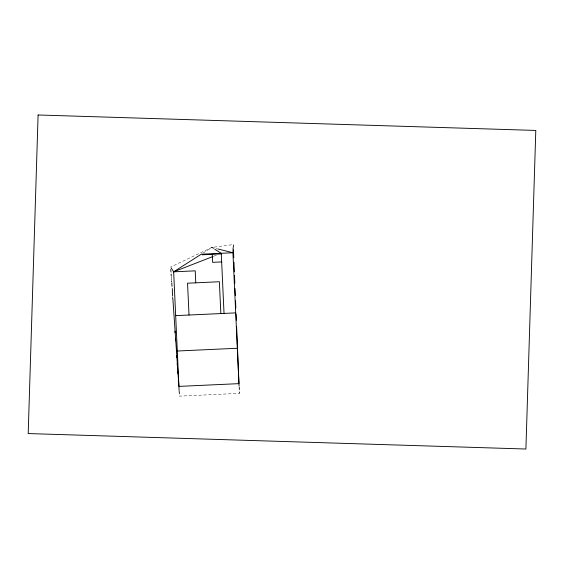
<?xml version="1.0" encoding="UTF-8"?>
<svg xmlns="http://www.w3.org/2000/svg" width="564" height="564" viewBox="0 0 564 564"><rect width="100%" height="100%" fill="white"/><g stroke="black" fill="none" stroke-linecap="round" stroke-linejoin="round"><path stroke-width="0.42" stroke-dasharray="2.82 2.11" d="M233.115 247.829L233.235 244.557L211.852 247.434L170.659 267.033M203.04 253.067L211.852 247.434L216.914 248.71M213.876 256.162L216.336 255.203M179.014 390.859L179.366 396.132L239.397 393.369L239.143 387.242M211.852 247.434L214.024 248.787M170.843 269.662L171.082 273.173L170.723 267.907M171.696 281.951L171.329 276.684L171.667 281.958M172.725 296.875L172.845 298.631L172.676 296.89M239.101 386.883L239.397 393.369M179.14 391.268L179.366 396.132M233.235 244.557L233.341 247.18M172.302 290.728L172.055 287.217L172.26 290.742"/><path stroke-width="0.85" d="M233.115 247.829L232.932 252.742L239.066 386.072M179.105 390.457L173.656 271.834L201.574 254.004M171.089 267.717L173.656 271.834L213.051 256.479M221.292 253.906L202.187 254.787L202.159 254.16L232.932 252.742L217.76 248.921M221.659 261.915L212.656 262.331L212.29 254.322M173.656 271.834L195.214 270.84L195.764 282.825M175.665 315.636L235.696 312.879M177.293 351.019L237.324 348.256M214.75 249.232L221.264 253.278L224.028 313.415M171.146 274.055L171.266 275.81M171.752 282.832L171.999 286.343M172.302 290.728L172.662 295.994M172.845 298.631L178.922 386.396L238.953 383.64L236.598 326.422M174.981 331.138L175.101 332.901M175.517 339.049L175.637 340.804M176.645 355.736L176.758 357.491M177.174 363.639L177.293 365.394M177.709 371.542L177.829 373.297M178.302 380.326L178.421 382.082M220.841 313.563L219.375 281.739L187.551 283.206L189.018 315.022M233.454 249.838L233.778 257.762M233.961 262.161L234.356 271.841M234.504 275.366L234.828 283.29M235.047 288.571L235.336 295.614M235.548 300.894L235.837 307.937M236.09 314.099L236.344 320.26M38.098 114.978L28.2 433.561L525.909 449.022L535.8 130.439L38.098 114.978"/></g></svg>
